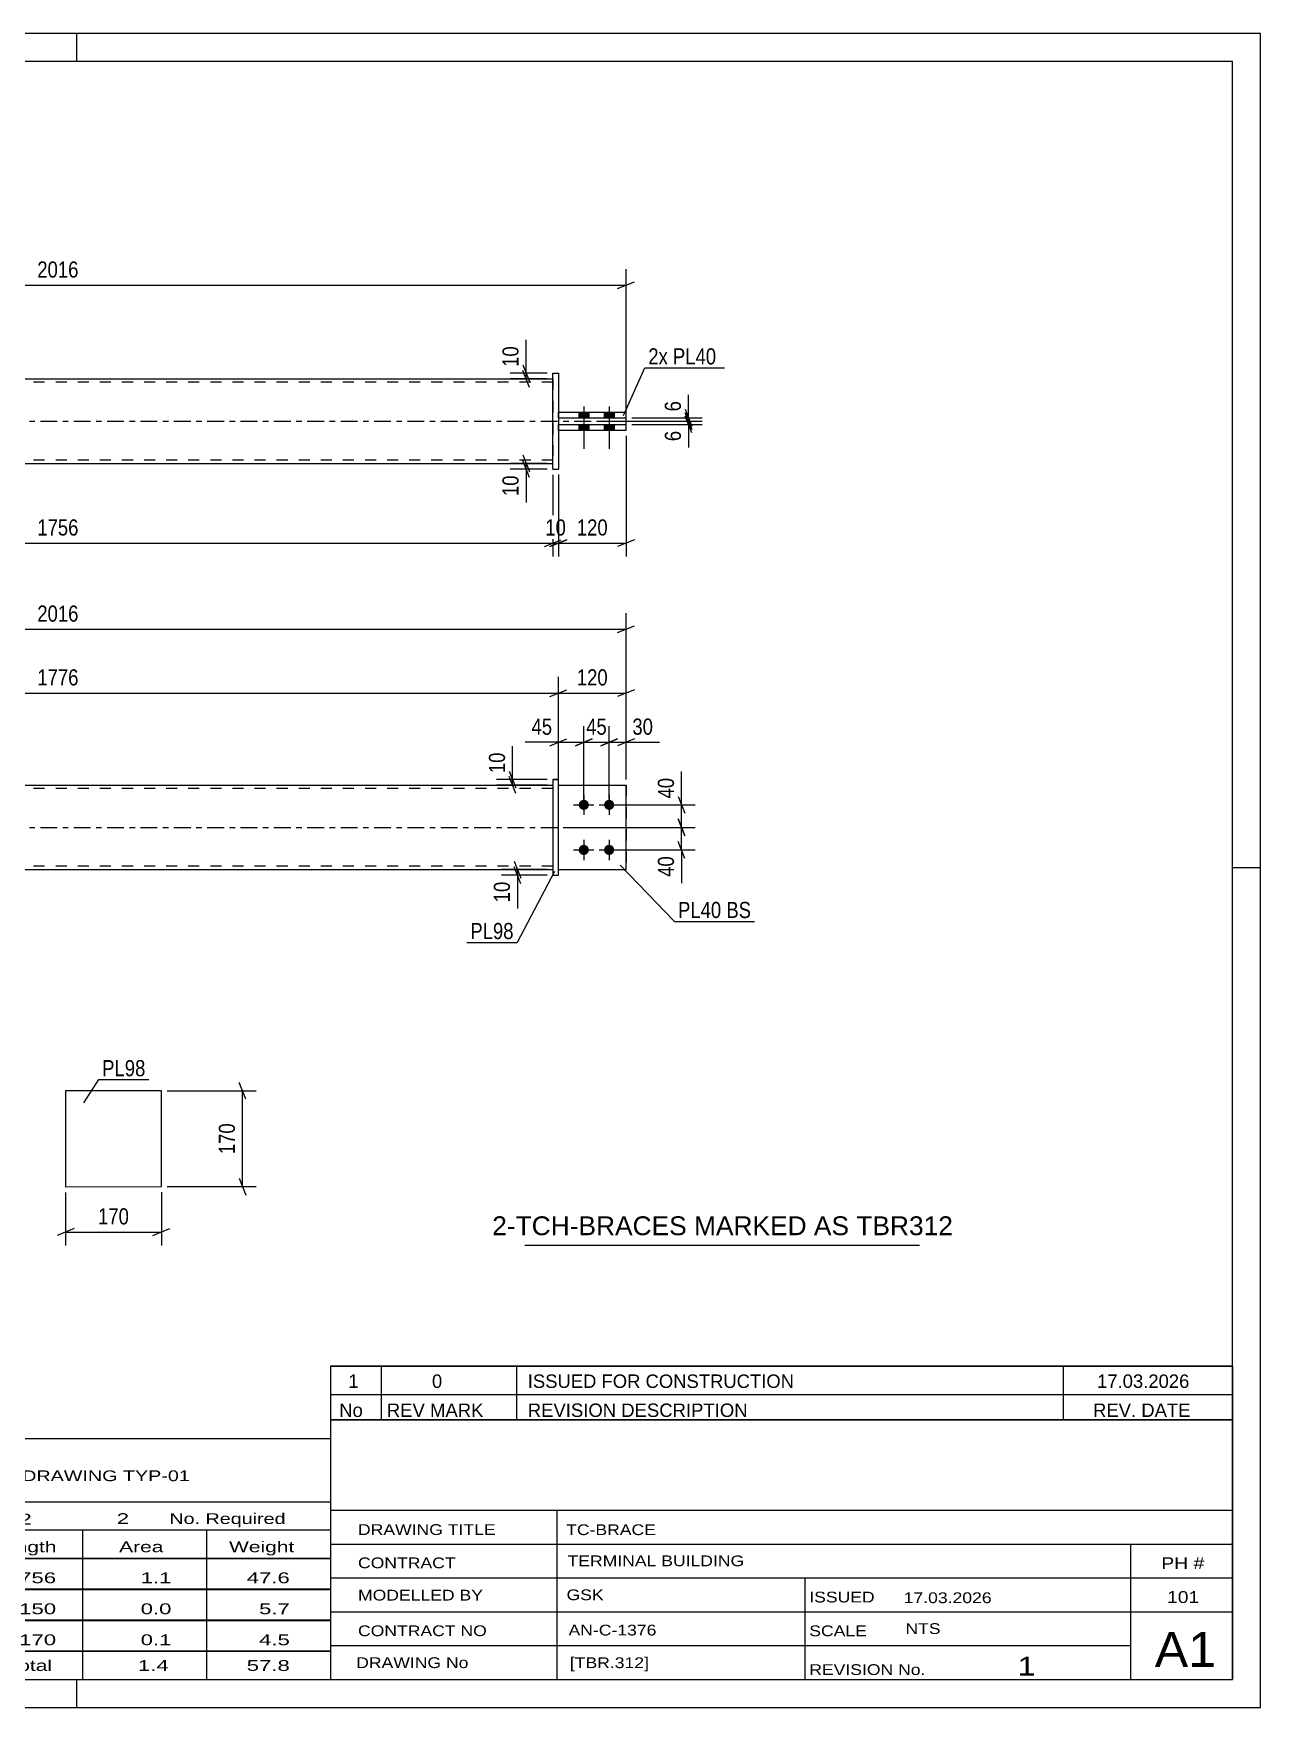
# Model space of a CAD drawing. Header units: millimetres. Extents: x 0 to 420, y 0 to 297.
# Drawn here: x 202.3 to 420, y 0 to 297 of the extents above; entities that cross this region are included whole.
import ezdxf

# ---------------------------------------------------------------- set-up
doc = ezdxf.new("R2010")
doc.units = ezdxf.units.MM
doc.linetypes.add('DXK_LINE_DOT2', pattern=[3.9198, 1.9599, -1.9599])
doc.linetypes.add('DXK_LINE_DOT3', pattern=[5.9187, 2.979, -0.9799, 0.9799, -0.9799])
doc.styles.add('Arial', font='ARIAL.TTF', dxfattribs={"height": 0.2})
doc.styles.add('Arial Narrow', font='ARIALN.TTF', dxfattribs={"height": 0.2})

# ---------------------------------------------------------------- blocks, each defined once
blk = doc.blocks.new('Unknown-580582290-1163')
at = {"color": 5, "linetype": 'Continuous'}
for p, q in [((420, 297), (0, 297)), ((210, 292), (210, 297)), ((420, 0), (420, 297)), ((415, 292), (5, 292)), ((415, 5), (415, 292)), ((420, 149), (415, 149)), ((5, 5), (415, 5)), ((210, 0), (210, 5)), ((0, 0), (420, 0))]:
    blk.add_line(p, q, dxfattribs=at)
blk = doc.blocks.new('Part-580582290-1819 - 1792')
at = {"color": 2, "linetype": 'Continuous'}
for p, q in [((295.44, 163.65), (307.44, 163.65)), ((307.44, 163.65), (307.44, 163.65)), ((307.44, 148.65), (307.44, 163.65)), ((295.44, 148.65), (307.44, 148.65))]:
    blk.add_line(p, q, dxfattribs=at)
at = {"color": 7, "linetype": 'DXK_LINE_DOT2'}
for p, q in [((295.44, 163.65), (307.44, 163.65)), ((295.44, 148.65), (295.44, 163.65)), ((307.44, 163.65), (307.44, 163.65)), ((295.44, 148.65), (295.44, 148.65)), ((295.44, 148.65), (307.44, 148.65))]:
    blk.add_line(p, q, dxfattribs=at)
blk = doc.blocks.new('Part-580582290-1799 - 1792')
at = {"color": 2, "linetype": 'Continuous'}
for p, q in [((295.44, 164.65), (294.44, 164.65)), ((294.44, 164.65), (294.44, 164.65)), ((294.44, 164.65), (294.44, 147.65)), ((294.44, 164.65), (295.44, 164.65)), ((295.44, 147.65), (295.44, 164.65)), ((294.44, 147.65), (295.44, 147.65))]:
    blk.add_line(p, q, dxfattribs=at)
at = {"color": 7, "linetype": 'DXK_LINE_DOT2'}
blk.add_line((294.44, 147.65), (295.44, 147.65), dxfattribs=at)
blk = doc.blocks.new('Part-580582290-1824 - 1792')
at = {"linetype": 'Continuous'}
blk.add_hatch(color=2, dxfattribs=at).paths.add_polyline_path([(148.84, 163.65), (148.04, 165.05), (149.64, 165.05)])
at = {"color": 2, "linetype": 'Continuous'}
for p, q in [((118.84, 163.65), (294.44, 163.65)), ((148.84, 163.65), (148.04, 165.05)), ((148.04, 165.05), (149.64, 165.05)), ((149.64, 165.05), (148.84, 163.65)), ((118.84, 148.65), (294.44, 148.65))]:
    blk.add_line(p, q, dxfattribs=at)
at = {"color": 7, "linetype": 'DXK_LINE_DOT2'}
for p, q in [((118.84, 148.65), (118.84, 163.65)), ((294.44, 163.65), (294.44, 148.65)), ((294.44, 163.05), (118.84, 163.05)), ((294.44, 149.25), (118.84, 149.25))]:
    blk.add_line(p, q, dxfattribs=at)
at = {"color": 7, "linetype": 'DXK_LINE_DOT3'}
blk.add_line((108.84, 156.15), (304.44, 156.15), dxfattribs=at)
at = {"color": 2, "linetype": 'Continuous'}
blk.add_circle((148.84, 164.55), 1, dxfattribs=at)
blk = doc.blocks.new('Bolt-580582290-1830 - 1792')
at = {"linetype": 'Continuous'}
for points in [[(299.94, 161.05), (300.13, 161.03), (300.3, 160.97), (300.47, 160.88), (300.61, 160.75), (300.72, 160.6), (300.79, 160.43), (300.83, 160.24), (300.83, 160.05), (300.79, 159.87), (300.72, 159.7), (300.61, 159.55), (300.47, 159.42), (300.3, 159.33), (300.13, 159.27), (299.94, 159.25), (299.75, 159.27), (299.57, 159.33), (299.41, 159.42), (299.27, 159.55), (299.16, 159.7), (299.08, 159.87), (299.04, 160.05), (299.04, 160.24), (299.08, 160.43), (299.16, 160.6), (299.27, 160.75), (299.41, 160.88), (299.57, 160.97), (299.75, 161.03)], [(304.44, 161.05), (304.63, 161.03), (304.8, 160.97), (304.97, 160.88), (305.11, 160.75), (305.22, 160.6), (305.29, 160.43), (305.33, 160.24), (305.33, 160.05), (305.29, 159.87), (305.22, 159.7), (305.11, 159.55), (304.97, 159.42), (304.8, 159.33), (304.63, 159.27), (304.44, 159.25), (304.25, 159.27), (304.07, 159.33), (303.91, 159.42), (303.77, 159.55), (303.66, 159.7), (303.58, 159.87), (303.54, 160.05), (303.54, 160.24), (303.58, 160.43), (303.66, 160.6), (303.77, 160.75), (303.91, 160.88), (304.07, 160.97), (304.25, 161.03)], [(299.94, 153.05), (300.13, 153.03), (300.3, 152.97), (300.47, 152.88), (300.61, 152.75), (300.72, 152.6), (300.79, 152.43), (300.83, 152.24), (300.83, 152.05), (300.79, 151.87), (300.72, 151.7), (300.61, 151.55), (300.47, 151.42), (300.3, 151.33), (300.13, 151.27), (299.94, 151.25), (299.75, 151.27), (299.57, 151.33), (299.41, 151.42), (299.27, 151.55), (299.16, 151.7), (299.08, 151.87), (299.04, 152.05), (299.04, 152.24), (299.08, 152.43), (299.16, 152.6), (299.27, 152.75), (299.41, 152.88), (299.57, 152.97), (299.75, 153.03)], [(304.44, 153.05), (304.63, 153.03), (304.8, 152.97), (304.97, 152.88), (305.11, 152.75), (305.22, 152.6), (305.29, 152.43), (305.33, 152.24), (305.33, 152.05), (305.29, 151.87), (305.22, 151.7), (305.11, 151.55), (304.97, 151.42), (304.8, 151.33), (304.63, 151.27), (304.44, 151.25), (304.25, 151.27), (304.07, 151.33), (303.91, 151.42), (303.77, 151.55), (303.66, 151.7), (303.58, 151.87), (303.54, 152.05), (303.54, 152.24), (303.58, 152.43), (303.66, 152.6), (303.77, 152.75), (303.91, 152.88), (304.07, 152.97), (304.25, 153.03)]]:
    blk.add_hatch(color=1, dxfattribs=at).paths.add_polyline_path(points)
at = {"color": 1, "linetype": 'Continuous'}
for p, q in [((299.94, 161.95), (299.94, 158.35)), ((304.44, 161.95), (304.44, 158.35)), ((298.14, 160.15), (301.74, 160.15)), ((302.64, 160.15), (306.24, 160.15)), ((298.14, 152.15), (301.74, 152.15)), ((299.94, 153.95), (299.94, 150.35)), ((302.64, 152.15), (306.24, 152.15)), ((304.44, 153.95), (304.44, 150.35))]:
    blk.add_line(p, q, dxfattribs=at)
blk = doc.blocks.new('Part-580582290-1836 - 1792')
at = {"color": 7, "linetype": 'DXK_LINE_DOT2'}
for p, q in [((295.44, 163.65), (307.44, 163.65)), ((295.44, 148.65), (295.44, 163.65)), ((295.44, 163.65), (307.44, 163.65)), ((307.44, 163.65), (307.44, 163.65)), ((307.44, 163.65), (307.44, 148.65)), ((295.44, 148.65), (295.44, 148.65)), ((295.44, 148.65), (307.44, 148.65)), ((295.44, 148.65), (307.44, 148.65))]:
    blk.add_line(p, q, dxfattribs=at)
blk = doc.blocks.new('Part-580582290-2124 - 2115')
at = {"linetype": 'Continuous'}
blk.add_hatch(color=2, dxfattribs=at).paths.add_polyline_path([(148.84, 228.22), (148.04, 229.62), (149.64, 229.62)])
at = {"color": 2, "linetype": 'Continuous'}
for p, q in [((118.84, 235.72), (294.44, 235.72)), ((148.84, 228.22), (148.04, 229.62)), ((148.04, 229.62), (149.64, 229.62)), ((149.64, 229.62), (148.84, 228.22)), ((118.84, 220.72), (294.44, 220.72))]:
    blk.add_line(p, q, dxfattribs=at)
at = {"color": 7, "linetype": 'DXK_LINE_DOT2'}
for p, q in [((118.84, 235.72), (118.84, 220.72)), ((294.44, 235.12), (118.84, 235.12)), ((294.44, 235.72), (294.44, 220.72)), ((294.44, 221.32), (118.84, 221.32))]:
    blk.add_line(p, q, dxfattribs=at)
at = {"color": 7, "linetype": 'DXK_LINE_DOT3'}
blk.add_line((108.84, 228.22), (304.44, 228.22), dxfattribs=at)
at = {"color": 2, "linetype": 'Continuous'}
blk.add_circle((148.84, 229.12), 1, dxfattribs=at)
blk = doc.blocks.new('Part-580582290-2125 - 2115')
at = {"color": 2, "linetype": 'Continuous'}
for p, q in [((294.44, 236.73), (294.44, 236.72)), ((294.44, 236.72), (294.44, 236.73)), ((294.44, 236.73), (295.44, 236.73)), ((294.44, 219.72), (294.44, 236.72)), ((294.44, 236.72), (295.44, 236.72)), ((295.44, 236.72), (295.44, 236.73)), ((295.44, 236.73), (295.44, 236.72)), ((295.44, 236.72), (295.44, 219.72)), ((294.44, 219.72), (295.44, 219.72))]:
    blk.add_line(p, q, dxfattribs=at)
at = {"color": 7, "linetype": 'DXK_LINE_DOT2'}
for p, q in [((294.44, 219.73), (295.44, 219.73)), ((295.44, 219.73), (295.44, 219.72))]:
    blk.add_line(p, q, dxfattribs=at)
blk = doc.blocks.new('Bolt-580582290-2119 - 2115')
at = {"linetype": 'Continuous'}
for points in [[(300.84, 229.82), (299.04, 229.82), (299.04, 228.82), (300.84, 228.82)], [(300.84, 229.82), (299.04, 229.82), (299.04, 228.82), (300.84, 228.82)], [(305.34, 229.82), (303.54, 229.82), (303.54, 228.82), (305.34, 228.82)], [(305.34, 229.82), (303.54, 229.82), (303.54, 228.82), (305.34, 228.82)], [(300.84, 227.62), (299.04, 227.62), (299.04, 226.62), (300.84, 226.62)], [(300.84, 227.62), (299.04, 227.62), (299.04, 226.62), (300.84, 226.62)], [(305.34, 227.62), (303.54, 227.62), (303.54, 226.62), (305.34, 226.62)], [(305.34, 227.62), (303.54, 227.62), (303.54, 226.62), (305.34, 226.62)]]:
    blk.add_hatch(color=1, dxfattribs=at).paths.add_polyline_path(points)
at = {"color": 1, "linetype": 'Continuous'}
for p, q in [((299.04, 229.82), (299.04, 228.82)), ((299.04, 229.82), (299.04, 228.82)), ((299.94, 230.82), (299.94, 223.32)), ((299.94, 230.82), (299.94, 223.32)), ((300.84, 229.82), (300.84, 228.82)), ((300.84, 229.82), (300.84, 228.82)), ((303.54, 229.82), (303.54, 228.82)), ((303.54, 229.82), (303.54, 228.82)), ((304.44, 230.82), (304.44, 223.32)), ((304.44, 230.82), (304.44, 223.32)), ((305.34, 229.82), (305.34, 228.82)), ((305.34, 229.82), (305.34, 228.82)), ((299.04, 227.62), (299.04, 226.62)), ((299.04, 227.62), (299.04, 226.62)), ((300.84, 227.62), (300.84, 226.62)), ((300.84, 227.62), (300.84, 226.62)), ((303.54, 227.62), (303.54, 226.62)), ((303.54, 227.62), (303.54, 226.62)), ((305.34, 227.62), (305.34, 226.62)), ((305.34, 227.62), (305.34, 226.62))]:
    blk.add_line(p, q, dxfattribs=at)
blk = doc.blocks.new('Part-580582290-2141 - 2115')
at = {"color": 2, "linetype": 'Continuous'}
for p, q in [((295.44, 229.83), (307.44, 229.83)), ((295.44, 229.82), (307.44, 229.82)), ((295.44, 228.82), (307.44, 228.82)), ((307.44, 228.82), (307.44, 229.83))]:
    blk.add_line(p, q, dxfattribs=at)
at = {"color": 7, "linetype": 'DXK_LINE_DOT2'}
for p, q in [((295.44, 228.82), (295.44, 229.83)), ((295.44, 228.83), (307.44, 228.83))]:
    blk.add_line(p, q, dxfattribs=at)
blk = doc.blocks.new('Part-580582290-2146 - 2115')
at = {"color": 2, "linetype": 'Continuous'}
for p, q in [((295.44, 227.63), (307.44, 227.63)), ((295.44, 227.62), (307.44, 227.62)), ((295.44, 226.62), (307.44, 226.62)), ((307.44, 226.62), (307.44, 227.63))]:
    blk.add_line(p, q, dxfattribs=at)
at = {"color": 7, "linetype": 'DXK_LINE_DOT2'}
for p, q in [((295.44, 226.62), (295.44, 227.63)), ((295.44, 226.63), (307.44, 226.63))]:
    blk.add_line(p, q, dxfattribs=at)
blk = doc.blocks.new('Part-580582290-1391 - 1375')
at = {"color": 2, "linetype": 'Continuous'}
for p, q in [((225, 109.41), (208, 109.4)), ((208, 109.4), (208, 92.4)), ((225, 92.41), (225, 109.41)), ((208, 92.4), (225, 92.41))]:
    blk.add_line(p, q, dxfattribs=at)
blk = doc.blocks.new('StraightDimension-580582290-1863 - 1792')
at = {"color": 7, "linetype": 'Continuous'}
for p, q in [((299.94, 161.15), (299.94, 174.09)), ((304.44, 161.15), (304.44, 174.09)), ((298.44, 170.64), (301.44, 171.84)), ((299.94, 171.24), (304.44, 171.24)), ((305.94, 171.84), (302.94, 170.64))]:
    blk.add_line(p, q, dxfattribs=at)
at = {"color": 0}
blk.add_wipeout([(304.62, 171.99), (304.62, 176.19), (299.76, 176.19), (299.76, 171.99)], dxfattribs=at)
at = {"color": 3, "style": 'Arial Narrow'}
blk.add_text('45', height=2.863, dxfattribs=at).set_placement((300.36, 172.59))
blk = doc.blocks.new('StraightDimension-580582290-1932 - 1792')
at = {"color": 7, "linetype": 'Continuous'}
for p, q in [((295.44, 164.65), (295.44, 182.83)), ((307.44, 164.65), (307.44, 182.83)), ((293.94, 179.38), (296.94, 180.58)), ((295.44, 179.98), (307.44, 179.98)), ((308.94, 180.58), (305.94, 179.38))]:
    blk.add_line(p, q, dxfattribs=at)
at = {"color": 0}
blk.add_wipeout([(304.78, 180.73), (304.78, 184.93), (298.1, 184.93), (298.1, 180.73)], dxfattribs=at)
at = {"color": 3, "style": 'Arial Narrow'}
blk.add_text('120', height=2.863, dxfattribs=at).set_placement((298.7, 181.33))
blk = doc.blocks.new('StraightDimension-580582290-1893 - 1792')
at = {"color": 7, "linetype": 'Continuous'}
for p, q in [((105.84, 164.65), (105.84, 194.15)), ((307.44, 164.65), (307.44, 194.15)), ((107.34, 191.9), (104.34, 190.7)), ((105.84, 191.3), (307.44, 191.3)), ((305.94, 190.7), (308.94, 191.9))]:
    blk.add_line(p, q, dxfattribs=at)
at = {"color": 0}
blk.add_wipeout([(210.9, 192.05), (210.9, 196.25), (202.38, 196.25), (202.38, 192.05)], dxfattribs=at)
at = {"color": 3, "style": 'Arial Narrow'}
blk.add_text('2016', height=2.863, dxfattribs=at).set_placement((202.98, 192.65))
blk = doc.blocks.new('StraightDimension-580582290-3096 - 1792')
at = {"color": 7, "linetype": 'Continuous'}
for p, q in [((293.44, 164.65), (284.46, 164.65)), ((293.44, 163.65), (284.46, 163.65)), ((286.71, 166.15), (287.91, 163.15)), ((287.91, 162.15), (286.71, 165.15)), ((287.31, 163.65), (287.31, 164.65))]:
    blk.add_line(p, q, dxfattribs=at)
at = {"color": 0}
blk.add_wipeout([(286.56, 170.03), (282.36, 170.03), (282.36, 165.17), (286.56, 165.17)], dxfattribs=at)
at = {"color": 7, "linetype": 'Continuous'}
blk.add_line((287.31, 164.65), (287.31, 170.55), dxfattribs=at)
blk.add_line((287.31, 164.65), (287.31, 170.55), dxfattribs=at)
at = {"color": 3, "style": 'Arial Narrow'}
blk.add_text('10', height=2.863, rotation=90.0002, dxfattribs=at).set_placement((285.96, 165.77))
blk = doc.blocks.new('StraightDimension-580582290-1847 - 1792')
at = {"color": 7, "linetype": 'Continuous'}
for p, q in [((304.44, 161.15), (304.44, 174.09)), ((307.44, 164.65), (307.44, 174.09)), ((302.94, 170.64), (305.94, 171.84)), ((304.44, 171.24), (307.44, 171.24)), ((308.94, 171.84), (305.94, 170.64))]:
    blk.add_line(p, q, dxfattribs=at)
at = {"color": 0}
blk.add_wipeout([(312.82, 171.99), (312.82, 176.19), (307.96, 176.19), (307.96, 171.99)], dxfattribs=at)
at = {"color": 7, "linetype": 'Continuous'}
blk.add_line((307.44, 171.24), (313.35, 171.24), dxfattribs=at)
blk.add_line((307.44, 171.24), (313.35, 171.24), dxfattribs=at)
at = {"color": 3, "style": 'Arial Narrow'}
blk.add_text('30', height=2.863, dxfattribs=at).set_placement((308.56, 172.59))
blk = doc.blocks.new('StraightDimension-580582290-1876 - 1792')
at = {"color": 7, "linetype": 'Continuous'}
for p, q in [((295.44, 164.65), (295.44, 174.09)), ((299.94, 161.15), (299.94, 174.09)), ((293.94, 170.64), (296.94, 171.84)), ((295.44, 171.24), (299.94, 171.24)), ((301.44, 171.84), (298.44, 170.64))]:
    blk.add_line(p, q, dxfattribs=at)
at = {"color": 0}
blk.add_wipeout([(294.91, 171.99), (294.91, 176.19), (290.06, 176.19), (290.06, 171.99)], dxfattribs=at)
at = {"color": 7, "linetype": 'Continuous'}
blk.add_line((295.44, 171.24), (289.53, 171.24), dxfattribs=at)
blk.add_line((295.44, 171.24), (289.53, 171.24), dxfattribs=at)
at = {"color": 3, "style": 'Arial Narrow'}
blk.add_text('45', height=2.863, dxfattribs=at).set_placement((290.66, 172.59))
blk = doc.blocks.new('StraightDimension-580582290-2076 - 1792')
at = {"color": 7, "linetype": 'Continuous'}
for p, q in [((293.44, 148.65), (285.33, 148.65)), ((287.58, 150.15), (288.78, 147.15)), ((288.78, 146.15), (287.58, 149.15)), ((288.18, 147.65), (288.18, 148.65)), ((293.44, 147.65), (285.33, 147.65))]:
    blk.add_line(p, q, dxfattribs=at)
at = {"color": 0}
blk.add_wipeout([(287.43, 147.12), (283.23, 147.12), (283.23, 142.26), (287.43, 142.26)], dxfattribs=at)
at = {"color": 7, "linetype": 'Continuous'}
blk.add_line((288.18, 147.65), (288.18, 141.74), dxfattribs=at)
blk.add_line((288.18, 147.65), (288.18, 141.74), dxfattribs=at)
at = {"color": 3, "style": 'Arial Narrow'}
blk.add_text('10', height=2.863, rotation=90.0002, dxfattribs=at).set_placement((286.83, 142.86))
blk = doc.blocks.new('StraightDimension-580582290-1913 - 1792')
at = {"color": 7, "linetype": 'Continuous'}
for p, q in [((316.69, 161.65), (317.89, 158.65)), ((305.44, 160.15), (319.69, 160.15)), ((317.89, 154.65), (316.69, 157.65)), ((317.29, 156.15), (317.29, 160.15)), ((296.44, 156.15), (319.69, 156.15))]:
    blk.add_line(p, q, dxfattribs=at)
at = {"color": 0}
blk.add_wipeout([(316.54, 165.53), (312.34, 165.53), (312.34, 160.67), (316.54, 160.67)], dxfattribs=at)
at = {"color": 7, "linetype": 'Continuous'}
blk.add_line((317.29, 160.15), (317.29, 166.05), dxfattribs=at)
blk.add_line((317.29, 160.15), (317.29, 166.05), dxfattribs=at)
at = {"color": 3, "style": 'Arial Narrow'}
blk.add_text('40', height=2.863, rotation=90.0002, dxfattribs=at).set_placement((315.94, 161.27))
blk = doc.blocks.new('StraightDimension-580582290-1922 - 1792')
at = {"color": 7, "linetype": 'Continuous'}
for p, q in [((316.69, 157.65), (317.89, 154.65)), ((296.44, 156.15), (319.69, 156.15)), ((317.29, 152.15), (317.29, 156.15)), ((305.44, 152.15), (319.69, 152.15)), ((317.89, 150.65), (316.69, 153.65))]:
    blk.add_line(p, q, dxfattribs=at)
at = {"color": 0}
blk.add_wipeout([(316.54, 151.62), (312.34, 151.62), (312.34, 146.77), (316.54, 146.77)], dxfattribs=at)
at = {"color": 7, "linetype": 'Continuous'}
blk.add_line((317.29, 152.15), (317.29, 146.24), dxfattribs=at)
blk.add_line((317.29, 152.15), (317.29, 146.24), dxfattribs=at)
at = {"color": 3, "style": 'Arial Narrow'}
blk.add_text('40', height=2.863, rotation=90.0002, dxfattribs=at).set_placement((315.94, 147.37))
blk = doc.blocks.new('StraightDimension-580582290-1951 - 1792')
at = {"color": 7, "linetype": 'Continuous'}
for p, q in [((117.84, 157.15), (117.84, 182.83)), ((295.44, 164.65), (295.44, 182.83)), ((119.34, 180.58), (116.34, 179.38)), ((117.84, 179.98), (295.44, 179.98)), ((293.94, 179.38), (296.94, 180.58))]:
    blk.add_line(p, q, dxfattribs=at)
at = {"color": 0}
blk.add_wipeout([(210.9, 180.73), (210.9, 184.93), (202.38, 184.93), (202.38, 180.73)], dxfattribs=at)
at = {"color": 3, "style": 'Arial Narrow'}
blk.add_text('1776', height=2.863, dxfattribs=at).set_placement((202.98, 181.33))
blk = doc.blocks.new('StraightDimension-580582290-2182 - 2115')
at = {"color": 7, "linetype": 'Continuous'}
for p, q in [((118.84, 218.73), (118.84, 204.18)), ((294.44, 218.72), (294.44, 204.18)), ((120.34, 207.18), (117.34, 205.98)), ((118.84, 206.58), (294.44, 206.58)), ((292.94, 205.98), (295.94, 207.18))]:
    blk.add_line(p, q, dxfattribs=at)
at = {"color": 0}
blk.add_wipeout([(210.9, 207.33), (210.9, 211.53), (202.38, 211.53), (202.38, 207.33)], dxfattribs=at)
at = {"color": 3, "style": 'Arial Narrow'}
blk.add_text('1756', height=2.863, dxfattribs=at).set_placement((202.98, 207.93))
blk = doc.blocks.new('StraightDimension-580582290-2250 - 2115')
at = {"color": 7, "linetype": 'Continuous'}
for p, q in [((317.92, 229.72), (319.12, 226.72)), ((319.12, 226.12), (317.92, 229.12)), ((303.19, 228.22), (320.92, 228.22)), ((308.44, 227.62), (320.92, 227.62)), ((318.52, 227.62), (318.52, 228.22))]:
    blk.add_line(p, q, dxfattribs=at)
at = {"color": 0}
blk.add_wipeout([(317.77, 227.1), (313.57, 227.1), (313.57, 224.07), (317.77, 224.07)], dxfattribs=at)
at = {"color": 7, "linetype": 'Continuous'}
blk.add_line((318.52, 227.62), (318.52, 223.54), dxfattribs=at)
blk.add_line((318.52, 227.62), (318.52, 223.54), dxfattribs=at)
at = {"color": 3, "style": 'Arial Narrow'}
blk.add_text('6', height=2.86, rotation=90.0002, dxfattribs=at).set_placement((317.17, 224.67))
blk = doc.blocks.new('StraightDimension-580582290-2171 - 2115')
at = {"color": 7, "linetype": 'Continuous'}
for p, q in [((107.34, 252.94), (104.34, 251.74)), ((105.84, 227.63), (105.84, 255.19)), ((305.94, 251.74), (308.94, 252.94)), ((307.44, 227.62), (307.44, 255.19)), ((105.84, 252.34), (307.44, 252.34))]:
    blk.add_line(p, q, dxfattribs=at)
at = {"color": 0}
blk.add_wipeout([(210.9, 253.09), (210.9, 257.29), (202.38, 257.29), (202.38, 253.09)], dxfattribs=at)
at = {"color": 3, "style": 'Arial Narrow'}
blk.add_text('2016', height=2.863, dxfattribs=at).set_placement((202.98, 253.69))
blk = doc.blocks.new('StraightDimension-580582290-2209 - 2115')
at = {"color": 7, "linetype": 'Continuous'}
for p, q in [((294.44, 218.72), (294.44, 204.18)), ((295.44, 218.73), (295.44, 204.18)), ((292.94, 205.98), (295.94, 207.18)), ((296.94, 207.18), (293.94, 205.98)), ((294.44, 206.58), (295.44, 206.58))]:
    blk.add_line(p, q, dxfattribs=at)
at = {"color": 0}
blk.add_wipeout([(297.37, 207.33), (297.37, 211.53), (292.51, 211.53), (292.51, 207.33)], dxfattribs=at)
at = {"color": 3, "style": 'Arial Narrow'}
blk.add_text('10', height=2.863, dxfattribs=at).set_placement((293.11, 207.93))
blk = doc.blocks.new('StraightDimension-580582290-2218 - 2115')
at = {"color": 7, "linetype": 'Continuous'}
for p, q in [((307.44, 225.62), (307.44, 204.18)), ((295.44, 218.73), (295.44, 204.18)), ((293.94, 205.98), (296.94, 207.18)), ((295.44, 206.58), (307.44, 206.58)), ((308.94, 207.18), (305.94, 205.98))]:
    blk.add_line(p, q, dxfattribs=at)
at = {"color": 0}
blk.add_wipeout([(304.78, 207.33), (304.78, 211.53), (298.1, 211.53), (298.1, 207.33)], dxfattribs=at)
at = {"color": 3, "style": 'Arial Narrow'}
blk.add_text('120', height=2.863, dxfattribs=at).set_placement((298.7, 207.93))
blk = doc.blocks.new('StraightDimension-580582290-2229 - 2115')
at = {"color": 7, "linetype": 'Continuous'}
for p, q in [((293.44, 220.72), (286.86, 220.72)), ((289.11, 222.22), (290.31, 219.22)), ((290.31, 218.22), (289.11, 221.22)), ((289.71, 219.72), (289.71, 220.72)), ((293.44, 219.72), (286.86, 219.72))]:
    blk.add_line(p, q, dxfattribs=at)
at = {"color": 0}
blk.add_wipeout([(288.96, 219.2), (284.76, 219.2), (284.76, 214.34), (288.96, 214.34)], dxfattribs=at)
at = {"color": 7, "linetype": 'Continuous'}
blk.add_line((289.71, 219.72), (289.71, 213.81), dxfattribs=at)
blk.add_line((289.71, 219.72), (289.71, 213.81), dxfattribs=at)
at = {"color": 3, "style": 'Arial Narrow'}
blk.add_text('10', height=2.863, rotation=90.0002, dxfattribs=at).set_placement((288.36, 214.94))
blk = doc.blocks.new('StraightDimension-580582290-2259 - 2115')
at = {"color": 7, "linetype": 'Continuous'}
for p, q in [((308.44, 228.82), (320.92, 228.82)), ((317.92, 230.32), (319.12, 227.32)), ((319.12, 226.72), (317.92, 229.72)), ((318.52, 228.22), (318.52, 228.82)), ((303.19, 228.22), (320.92, 228.22))]:
    blk.add_line(p, q, dxfattribs=at)
at = {"color": 0}
blk.add_wipeout([(317.77, 232.37), (313.57, 232.37), (313.57, 229.35), (317.77, 229.35)], dxfattribs=at)
at = {"color": 7, "linetype": 'Continuous'}
blk.add_line((318.52, 228.82), (318.52, 232.9), dxfattribs=at)
blk.add_line((318.52, 228.82), (318.52, 232.9), dxfattribs=at)
at = {"color": 3, "style": 'Arial Narrow'}
blk.add_text('6', height=2.86, rotation=90.0002, dxfattribs=at).set_placement((317.17, 229.95))
blk = doc.blocks.new('StraightDimension-580582290-2268 - 2115')
at = {"color": 7, "linetype": 'Continuous'}
for p, q in [((289.11, 238.23), (290.31, 235.23)), ((293.44, 236.73), (286.86, 236.73)), ((293.44, 235.72), (286.86, 235.72)), ((290.31, 234.22), (289.11, 237.22)), ((289.71, 235.72), (289.71, 236.73))]:
    blk.add_line(p, q, dxfattribs=at)
at = {"color": 0}
blk.add_wipeout([(288.96, 242.11), (284.76, 242.11), (284.76, 237.25), (288.96, 237.25)], dxfattribs=at)
at = {"color": 7, "linetype": 'Continuous'}
blk.add_line((289.71, 236.73), (289.71, 242.63), dxfattribs=at)
blk.add_line((289.71, 236.73), (289.71, 242.63), dxfattribs=at)
at = {"color": 3, "style": 'Arial Narrow'}
blk.add_text('10', height=2.863, rotation=90.0002, dxfattribs=at).set_placement((288.36, 237.85))
blk = doc.blocks.new('StraightDimension-580582290-1403 - 1375')
at = {"color": 7, "linetype": 'Continuous'}
for p, q in [((208, 91.4), (208, 81.96)), ((225, 91.41), (225, 81.96)), ((209.5, 84.96), (206.5, 83.76)), ((208, 84.36), (225, 84.36)), ((223.5, 83.76), (226.5, 84.96))]:
    blk.add_line(p, q, dxfattribs=at)
at = {"color": 0}
blk.add_wipeout([(219.85, 85.11), (219.85, 89.31), (213.16, 89.31), (213.16, 85.11)], dxfattribs=at)
at = {"color": 3, "style": 'Arial Narrow'}
blk.add_text('170', height=2.863, dxfattribs=at).set_placement((213.76, 85.71))
blk = doc.blocks.new('StraightDimension-580582290-1393 - 1375')
at = {"color": 7, "linetype": 'Continuous'}
for p, q in [((239.99, 107.91), (238.79, 110.91)), ((226, 109.41), (241.79, 109.41)), ((239.39, 92.41), (239.39, 109.41)), ((226, 92.41), (241.79, 92.41)), ((238.79, 93.91), (239.99, 90.91))]:
    blk.add_line(p, q, dxfattribs=at)
at = {"color": 0}
blk.add_wipeout([(238.64, 104.25), (234.44, 104.25), (234.44, 97.57), (238.64, 97.57)], dxfattribs=at)
at = {"color": 3, "style": 'Arial Narrow'}
blk.add_text('170', height=2.863, rotation=90.0002, dxfattribs=at).set_placement((238.04, 98.17))
blk = doc.blocks.new('Unknown-580582290-3741')
at = {"color": 7, "linetype": 'Continuous'}
blk.add_line((289.5, 82.05), (359.5, 82.05), dxfattribs=at)
at = {"color": 7, "style": 'Arial'}
blk.add_text('2-TCH-BRACES MARKED AS TBR312', height=3.3428, dxfattribs=at).set_placement((283.69, 83.8))
blk = doc.blocks.new('Unknown-580582290-3738')
at = {"color": 7, "linetype": 'Continuous'}
for p, q in [((255, 51.05), (255, 5)), ((255, 51.05), (415, 51.05)), ((415, 51), (415, 5)), ((255, 35), (415, 35)), ((295.14, 35), (295.14, 5)), ((255, 29), (415, 29)), ((397, 5.05), (397, 29.05)), ((255, 23), (415, 23)), ((339.14, 23), (339.14, 5)), ((255, 17), (415, 17)), ((255, 11), (397, 11)), ((255, 5), (415, 5))]:
    blk.add_line(p, q, dxfattribs=at)
at = {"color": 7, "style": 'Arial Narrow'}
for s, height, width, p in [('DRAWING TITLE', 1.9089, 1.425378, (259.88, 30.61)), ('TC-BRACE', 1.909, 1.425378, (296.81, 30.59)), ('TERMINAL BUILDING', 1.9089, 1.425378, (297.06, 25.07)), ('CONTRACT', 1.909, 1.425378, (259.88, 24.71)), ('MODELLED BY', 1.9089, 1.425378, (259.88, 18.98)), ('GSK', 1.909, 1.425378, (296.88, 19.04)), ('ISSUED', 1.909, 1.425378, (339.94, 18.64)), ('17.03.2026', 1.909, 1.425378, (356.69, 18.52)), ('CONTRACT NO', 1.9089, 1.425378, (259.88, 12.66)), ('AN-C-1376', 1.909, 1.425378, (297.23, 12.78)), ('SCALE', 1.909, 1.425378, (339.94, 12.65)), ('A1', 6.204, 1.25, (401.24, 7.2)), ('DRAWING No', 1.909, 1.425378, (259.56, 7)), ('[TBR.312]', 1.909, 1.425378, (297.46, 6.99)), ('1', 3.34, 1.5, (376.91, 5.68)), ('REVISION No.', 1.9089, 1.425378, (339.94, 5.77))]:
    blk.add_text(s, height=height, dxfattribs=dict(at, width=width)).set_placement(p)
at = {"color": 7, "linetype": 'Continuous', "style": 'Arial Narrow'}
for s, height, width, p in [('PH #', 2.1, 1.42538, (402.4, 24.55)), ('101', 2.1, 1.42538, (403.41, 18.55)), ('NTS', 1.909, 1.425378, (357, 13.05))]:
    blk.add_text(s, height=height, dxfattribs=dict(at, width=width)).set_placement(p)
blk = doc.blocks.new('Unknown-580582290-3739')
at = {"color": 7, "linetype": 'Continuous'}
for p, q in [((255, 60.55), (415, 60.55)), ((415, 60.55), (255, 60.55)), ((255, 60.55), (255, 55.55)), ((264, 60.55), (264, 55.55)), ((288, 60.55), (288, 55.55)), ((385, 60.55), (385, 55.55)), ((415, 60.55), (415, 55.55)), ((255, 55.55), (415, 55.55)), ((255, 55.55), (255, 51.05)), ((255, 55.55), (415, 55.55)), ((264, 55.55), (264, 51.05)), ((288, 55.55), (288, 51.05)), ((385, 55.55), (385, 51.05)), ((415, 55.55), (415, 51.05)), ((415, 51.05), (255, 51.05))]:
    blk.add_line(p, q, dxfattribs=at)
at = {"color": 7, "linetype": 'Continuous', "style": 'Arial Narrow'}
for s, height, width, p in [('1', 2.39, 1.196471, (258.16, 56.7)), ('0', 2.39, 1.196471, (273, 56.7)), ('ISSUED FOR CONSTRUCTION', 2.3861, 1.196471, (290, 56.7)), ('17.03.2026', 2.386, 1.196471, (391, 56.7)), ('No', 2.386, 1.2, (256.54, 51.55)), ('REV MARK', 2.386, 1.2, (265, 51.55)), ('REVISION DESCRIPTION', 2.3861, 1.2, (290, 51.55)), ('REV. DATE', 2.386, 1.2, (390.28, 51.55))]:
    blk.add_text(s, height=height, dxfattribs=dict(at, width=width)).set_placement(p)
blk = doc.blocks.new('Unknown-580582290-3740')
at = {"color": 7, "linetype": 'Continuous'}
for p, q in [((95, 47.75), (255, 47.75)), ((95, 36.5), (95, 47.75)), ((255, 47.75), (255, 36.5)), ((95, 36.5), (255, 36.5)), ((95, 36.5), (95, 31.5)), ((255, 36.5), (255, 31.5)), ((95, 31.5), (255, 31.5)), ((95, 31.5), (95, 26.5)), ((119, 31.5), (119, 26.5)), ((154.5, 31.5), (154.5, 26.5)), ((180.5, 31.5), (180.5, 26.5)), ((193.5, 31.5), (193.5, 26.5)), ((211, 31.5), (211, 26.5)), ((233, 31.5), (233, 26.5)), ((255, 31.5), (255, 26.5)), ((95, 26.5), (255, 26.5)), ((95, 26.45), (95, 21.05)), ((95, 26.45), (255, 26.45)), ((119, 26.5), (119, 21)), ((154.5, 26.5), (154.5, 21)), ((180.5, 26.5), (180.5, 21)), ((193.5, 26.5), (193.5, 21)), ((211, 26.5), (211, 21)), ((233, 26.5), (233, 21)), ((255, 26.45), (255, 21.05)), ((95, 21.05), (255, 21.05)), ((95, 20.95), (95, 15.55)), ((95, 20.95), (255, 20.95)), ((119, 21), (119, 15.5)), ((154.5, 21), (154.5, 15.5)), ((180.5, 21), (180.5, 15.5)), ((193.5, 21), (193.5, 15.5)), ((211, 21), (211, 15.5)), ((233, 21), (233, 15.5)), ((255, 20.95), (255, 15.55)), ((95, 15.55), (255, 15.55)), ((95, 15.45), (95, 10.05)), ((95, 15.45), (255, 15.45)), ((119, 15.5), (119, 10)), ((154.5, 15.5), (154.5, 10)), ((180.5, 15.5), (180.5, 10)), ((193.5, 15.5), (193.5, 10)), ((211, 15.5), (211, 10)), ((233, 15.5), (233, 10)), ((255, 15.45), (255, 10.05)), ((95, 10.05), (255, 10.05)), ((95, 10), (255, 10)), ((95, 10), (95, 5)), ((211, 10), (211, 5)), ((233, 10), (233, 5)), ((255, 10), (255, 5)), ((95, 5), (255, 5))]:
    blk.add_line(p, q, dxfattribs=at)
at = {"color": 7, "style": 'Arial Narrow'}
for s, height, width, p in [('GENERAL NOTES & WELD DETAILS :', 2.8633, 1.4, (96.15, 40.06)), ('REFER TYP DRAWING TYP-01', 1.9089, 1.6, (179.7, 40.16)), ("MATERIAL LIST FOR ASSEMBLY MK'D", 1.9089, 1.6, (96.15, 32.56)), ('TBR312', 1.909, 1.794707, (187.59, 32.47)), ('2', 1.91, 1.794707, (217.08, 32.56)), ('No. Required', 1.9089, 1.6, (226.41, 32.56)), ('Mark', 1.909, 1.7, (96.34, 27.5)), ('Profile', 1.909, 1.7, (129.41, 27.5)), ('Material', 1.909, 1.7, (159.54, 27.56)), ('No.', 1.909, 1.7, (184.5, 27.56)), ('Length', 1.909, 1.7, (195, 27.56)), ('Area', 1.909, 1.7, (217.5, 27.56)), ('Weight', 1.909, 1.7, (237, 27.56))]:
    blk.add_text(s, height=height, dxfattribs=dict(at, width=width)).set_placement(p)
at = {"color": 7, "linetype": 'Continuous', "style": 'Arial Narrow'}
for s, height, width, p in [('TBR312', 1.909, 1.794707, (96.5, 22.06)), ('SHS150*6', 1.909, 1.794707, (121, 22.06)), ('E350', 1.909, 1.794707, (160.74, 22.06)), ('1', 1.91, 1.794707, (184.86, 22.06)), ('1756', 1.909, 1.794707, (197.58, 22.06)), ('1.1', 1.909, 1.794707, (221.32, 22.06)), ('47.6', 1.909, 1.794707, (240.14, 22.06)), ('PL40', 1.909, 1.794707, (96.5, 16.56)), ('PL10*120', 1.909, 1.794707, (121, 16.56)), ('E350', 1.909, 1.794707, (160.74, 16.56)), ('4', 1.91, 1.794707, (184.86, 16.56)), ('150', 1.909, 1.794707, (199.77, 16.56)), ('0.0', 1.909, 1.794707, (221.32, 16.56)), ('5.7', 1.909, 1.794707, (242.33, 16.56)), ('PL98', 1.909, 1.794707, (96.5, 11.06)), ('PL10*170', 1.909, 1.794707, (121, 11.06)), ('E350', 1.909, 1.794707, (160.74, 11.06)), ('2', 1.91, 1.794707, (184.86, 11.06)), ('170', 1.909, 1.794707, (199.77, 11.06)), ('0.1', 1.909, 1.794707, (221.32, 11.06)), ('4.5', 1.909, 1.794707, (242.33, 11.06)), ('Total', 1.909, 1.7, (197.33, 6.5)), ('1.4', 1.909, 1.794707, (220.83, 6.5)), ('57.8', 1.909, 1.794707, (240.14, 6.5))]:
    blk.add_text(s, height=height, dxfattribs=dict(at, width=width)).set_placement(p)
blk = doc.blocks.new('Mark-580582290-1795 - 1792')
at = {"color": 0}
blk.add_wipeout([(287.49, 136.33), (287.49, 139.33), (279.81, 139.33), (279.81, 136.33)], dxfattribs=at)
blk.add_wipeout([(287.49, 136.33), (287.49, 139.33), (279.81, 139.33), (279.81, 136.33)], dxfattribs=at)
at = {"color": 30, "linetype": 'Continuous'}
for p in [(294.74, 148.34), (279.21, 135.73)]:
    blk.add_line(p, (288.09, 135.73), dxfattribs=at)
at = {"color": 3, "style": 'Arial Narrow'}
blk.add_text('PL98', height=2.863, dxfattribs=at).set_placement((279.81, 136.33))
blk = doc.blocks.new('MarkSet-580582290-2100 - 1792')
at = {"color": 0}
blk.add_wipeout([(324.33, 140.07), (324.33, 143.07), (316.65, 143.07), (316.65, 140.07)], dxfattribs=at)
blk.add_wipeout([(324.33, 140.07), (324.33, 143.07), (316.65, 143.07), (316.65, 140.07)], dxfattribs=at)
at = {"color": 30, "linetype": 'Continuous'}
blk.add_line((306.37, 149.44), (316.05, 139.47), dxfattribs=at)
at = {"color": 0}
blk.add_wipeout([(329.61, 140.07), (329.61, 143.07), (325.23, 143.07), (325.23, 140.07)], dxfattribs=at)
blk.add_wipeout([(329.61, 140.07), (329.61, 143.07), (325.23, 143.07), (325.23, 140.07)], dxfattribs=at)
at = {"color": 30, "linetype": 'Continuous'}
blk.add_line((316.05, 139.47), (330.21, 139.47), dxfattribs=at)
at = {"color": 3, "style": 'Arial Narrow'}
for s, p in [('PL40', (316.65, 140.07)), ('BS', (325.23, 140.07))]:
    blk.add_text(s, height=2.863, dxfattribs=at).set_placement(p)
blk = doc.blocks.new('MarkSet-580582290-2321 - 2115')
at = {"color": 0}
blk.add_wipeout([(314.85, 238.28), (314.85, 241.28), (311.38, 241.28), (311.38, 238.28)], dxfattribs=at)
blk.add_wipeout([(314.85, 238.28), (314.85, 241.28), (311.38, 241.28), (311.38, 238.28)], dxfattribs=at)
at = {"color": 30, "linetype": 'Continuous'}
blk.add_line((306.96, 229.22), (310.78, 237.68), dxfattribs=at)
at = {"color": 0}
blk.add_wipeout([(323.43, 238.28), (323.43, 241.28), (315.75, 241.28), (315.75, 238.28)], dxfattribs=at)
blk.add_wipeout([(323.43, 238.28), (323.43, 241.28), (315.75, 241.28), (315.75, 238.28)], dxfattribs=at)
at = {"color": 30, "linetype": 'Continuous'}
blk.add_line((310.78, 237.68), (324.93, 237.68), dxfattribs=at)
at = {"color": 3, "style": 'Arial Narrow'}
for s, p in [('2x', (311.38, 238.28)), ('PL40', (315.75, 238.28))]:
    blk.add_text(s, height=2.863, dxfattribs=at).set_placement(p)
blk = doc.blocks.new('Mark-580582290-1387 - 1375')
at = {"color": 0}
blk.add_wipeout([(222.16, 112), (222.16, 115), (214.49, 115), (214.49, 112)], dxfattribs=at)
blk.add_wipeout([(222.16, 112), (222.16, 115), (214.49, 115), (214.49, 112)], dxfattribs=at)
at = {"color": 30, "linetype": 'Continuous'}
for p, q in [((211.25, 107.31), (213.89, 111.4)), ((213.89, 111.4), (222.76, 111.4))]:
    blk.add_line(p, q, dxfattribs=at)
at = {"color": 3, "style": 'Arial Narrow'}
blk.add_text('PL98', height=2.863, dxfattribs=at).set_placement((214.49, 112))

msp = doc.modelspace()

# ---------------------------------------------------------------- block references
for name in ['Unknown-580582290-1163', 'Part-580582290-2124 - 2115', 'Part-580582290-2125 - 2115', 'Part-580582290-2141 - 2115', 'Bolt-580582290-2119 - 2115', 'Part-580582290-2146 - 2115', 'Part-580582290-1824 - 1792', 'Part-580582290-1799 - 1792', 'Part-580582290-1819 - 1792', 'Part-580582290-1836 - 1792', 'Bolt-580582290-1830 - 1792', 'Part-580582290-1391 - 1375', 'Unknown-580582290-3741', 'Unknown-580582290-3739', 'Unknown-580582290-3738', 'Unknown-580582290-3740']:
    msp.add_blockref(name, (0, 0))

# ---------------------------------------------------------------- next in the draw order: block references
for name in ['StraightDimension-580582290-2250 - 2115', 'StraightDimension-580582290-2182 - 2115', 'StraightDimension-580582290-1863 - 1792', 'StraightDimension-580582290-2076 - 1792', 'Mark-580582290-1387 - 1375', 'StraightDimension-580582290-1403 - 1375']:
    msp.add_blockref(name, (0, 0))

# ---------------------------------------------------------------- next in the draw order: block references
for name in ['StraightDimension-580582290-2171 - 2115', 'StraightDimension-580582290-2209 - 2115', 'StraightDimension-580582290-1932 - 1792', 'Mark-580582290-1795 - 1792', 'StraightDimension-580582290-1393 - 1375']:
    msp.add_blockref(name, (0, 0))

# ---------------------------------------------------------------- next in the draw order: block references
for name in ['StraightDimension-580582290-2268 - 2115', 'StraightDimension-580582290-2218 - 2115', 'StraightDimension-580582290-1893 - 1792']:
    msp.add_blockref(name, (0, 0))

# ---------------------------------------------------------------- next in the draw order: block references
for name in ['StraightDimension-580582290-2259 - 2115', 'StraightDimension-580582290-2229 - 2115', 'StraightDimension-580582290-1847 - 1792', 'StraightDimension-580582290-3096 - 1792']:
    msp.add_blockref(name, (0, 0))

# ---------------------------------------------------------------- next in the draw order: block references
for name in ['MarkSet-580582290-2321 - 2115', 'StraightDimension-580582290-1876 - 1792']:
    msp.add_blockref(name, (0, 0))

# ---------------------------------------------------------------- next in the draw order: block references
msp.add_blockref('StraightDimension-580582290-1913 - 1792', (0, 0))

# ---------------------------------------------------------------- next in the draw order: block references
msp.add_blockref('StraightDimension-580582290-1922 - 1792', (0, 0))

# ---------------------------------------------------------------- next in the draw order: block references
for name in ['StraightDimension-580582290-1951 - 1792', 'MarkSet-580582290-2100 - 1792']:
    msp.add_blockref(name, (0, 0))

doc.saveas('drawing.dxf')
